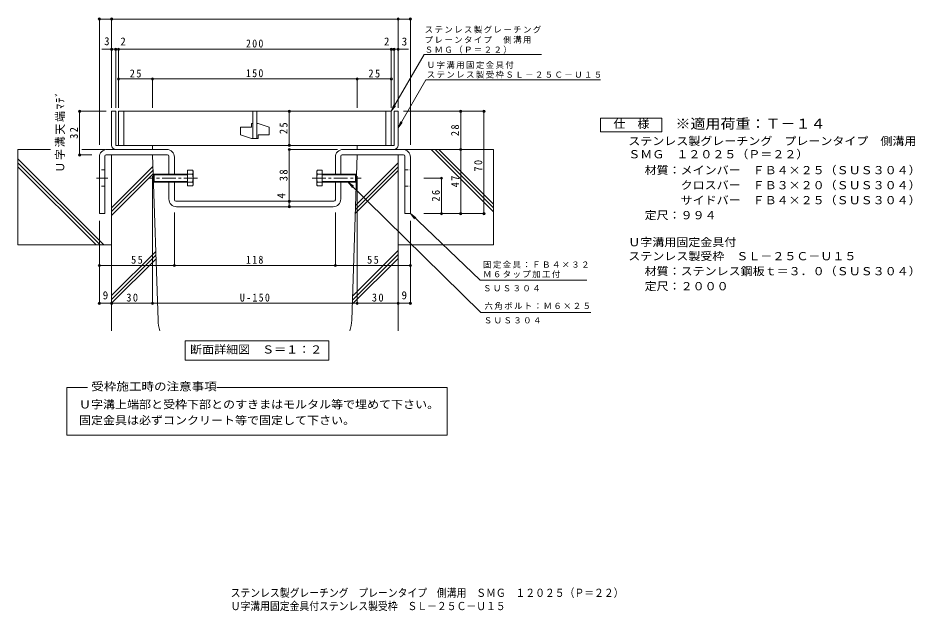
# Model space of a CAD drawing. Units: millimetres at full size. Extents: x -233 to 425, y -387 to 321.
# Drawn here: x -233 to 425, y -387 to 47 of the extents above; entities that cross this region are included whole.
import ezdxf
from ezdxf.enums import TextEntityAlignment as Align

# ---------------------------------------------------------------- set-up
doc = ezdxf.new("R2010")
doc.units = ezdxf.units.MM
doc.header["$LTSCALE"] = 2
doc.header["$PDMODE"] = 32
doc.header["$PDSIZE"] = 1.6
doc.linetypes.add('CHAIN1', pattern=[8, 5, -1, 1, -1])
doc.linetypes.add('DASHED1', pattern=[1.8, 1.2, -0.6])
for name, color, linetype, lineweight in [('D-1', 2, 'Continuous', 9), ('D-2', 3, 'Continuous', 9), ('D-4', 7, 'Continuous', 9), ('D-5', 7, 'Continuous', 9), ('D-6', 6, 'Continuous', 9), ('D-8', 3, 'Continuous', 9), ('D-A', 2, 'Continuous', 9)]:
    doc.layers.add(name, color=color, linetype=linetype, lineweight=lineweight)
doc.layers.add('F-0_F-0ﾚｲﾔ', color=2, linetype='Continuous')
doc.styles.add('ＭＳ ゴシック', font='')
doc.styles.get('ＭＳ ゴシック').set_extended_font_data('MS Gothic')

msp = doc.modelspace()

# ---------------------------------------------------------------- linework, layer by layer
at = {"layer": 'D-1'}
for p, q in [((-161.094, -21.062), (-164.094, -21.062)), ((-164.094, -46.062), (-164.094, -21.062)), ((-161.094, -21.062), (-161.094, -46.062)), ((42.906, -21.062), (42.906, -46.062)), ((42.906, -21.062), (45.906, -21.062)), ((45.906, -46.062), (45.906, -21.062)), ((-161.094, -46.062), (-148.593, -46.062)), ((-134.094, -49.062), (-160.094, -49.062)), ((-134.093, -46.061), (-136.594, -46.061)), ((-134.094, -49.062), (-134.094, -46.062)), ((15.906, -49.062), (15.906, -46.062)), ((15.906, -49.062), (41.906, -49.062)), ((42.906, -46.062), (28.407, -46.062)), ((41.906, -49.062), (42.906, -49.062))]:
    msp.add_line(p, q, dxfattribs=at)
for centre, start, end in [((-161.094, -46.062), 180, 270), ((42.906, -46.062), 270, 0)]:
    msp.add_arc(centre, 3, start, end, dxfattribs=at)
at = {"layer": 'D-2'}
for p, q in [((-159.094, -21.062), (-159.094, -46.062)), ((40.906, -21.062), (-159.094, -21.062)), ((-155.094, -21.062), (-155.094, -46.061)), ((-60.594, -21.062), (-60.594, -41.062)), ((-57.594, -21.062), (-57.594, -41.062)), ((36.906, -21.062), (36.906, -46.061)), ((40.906, -21.062), (40.906, -46.062)), ((-69.594, -32.812), (-69.594, -38.312)), ((-69.594, -32.812), (-61.594, -32.812)), ((-61.594, -30.062), (-61.594, -32.812)), ((-60.594, -30.062), (-61.594, -30.062)), ((-56.594, -30.062), (-57.594, -30.062)), ((-56.594, -30.062), (-48.594, -32.812)), ((-48.594, -32.812), (-48.594, -38.312)), ((-69.594, -38.312), (-61.594, -41.062)), ((-56.594, -38.312), (-56.594, -41.062)), ((-56.594, -38.312), (-48.594, -38.312)), ((-56.594, -41.062), (-61.594, -41.062)), ((40.906, -46.062), (-159.094, -46.062))]:
    msp.add_line(p, q, dxfattribs=at)
at = {"layer": 'D-4'}
for p, q in [((-173.094, 47.112), (-173.094, -45.597)), ((-164.094, 46.512), (-173.094, 46.512)), ((-164.094, -18.471), (-164.094, 47.112)), ((-164.094, 46.512), (45.906, 46.512)), ((45.906, -18.471), (45.906, 47.112)), ((45.906, 46.512), (54.906, 46.512)), ((54.906, 47.112), (54.906, -45.597)), ((-160.094, 24.372), (-171.175, 24.372)), ((-161.094, -18.471), (-161.094, 24.972)), ((-159.094, 24.372), (-160.094, 24.372)), ((-159.094, -18.471), (-159.094, 24.972)), ((-159.094, 24.372), (40.906, 24.372)), ((40.906, -18.471), (40.906, 24.972)), ((40.906, 24.372), (41.907, 24.372)), ((41.907, 24.372), (53.438, 24.372)), ((42.906, -18.471), (42.906, 24.972)), ((-134.094, 2.622), (-159.094, 2.622)), ((-134.094, -18.471), (-134.094, 3.222)), ((-134.094, 2.622), (15.906, 2.622)), ((15.906, -18.471), (15.906, 3.222)), ((15.906, 2.622), (40.906, 2.622)), ((-188.148, -21.062), (-168.094, -21.062)), ((-187.548, -21.062), (-187.548, -53.062)), ((-33.884, -46.062), (-33.884, -21.062)), ((109.423, -21.062), (49.906, -21.062)), ((91.837, -49.062), (91.837, -21.062)), ((108.823, -21.062), (108.823, -96.062)), ((-34.484, -49.062), (1.506, -49.062)), ((-33.884, -87.062), (-33.884, -49.062)), ((93.115, -49.062), (63.227, -49.062)), ((91.837, -49.062), (91.837, -96.062)), ((-188.148, -53.062), (-178.525, -53.062)), ((-134.094, -162.405), (-134.094, -68.675)), ((15.906, -162.405), (15.906, -68.675)), ((78.354, -70.062), (64.687, -70.062)), ((77.754, -96.062), (77.754, -70.062)), ((-33.884, -91.062), (-33.884, -87.062)), ((-118.094, -134.663), (-118.094, -95.382)), ((-0.094, -134.663), (-0.094, -95.382)), ((109.423, -96.062), (64.687, -96.062)), ((-173.094, -162.405), (-173.094, -101.435)), ((54.906, -162.405), (54.906, -101.435)), ((-173.094, -134.063), (-118.094, -134.063)), ((-118.094, -134.063), (-0.094, -134.063)), ((-0.094, -134.063), (54.906, -134.063)), ((-173.094, -161.805), (-164.094, -161.805)), ((-164.094, -161.805), (-134.094, -161.805)), ((-134.094, -161.805), (15.906, -161.805)), ((15.906, -161.805), (45.906, -161.805)), ((45.906, -161.805), (54.906, -161.805))]:
    msp.add_line(p, q, dxfattribs=at)
for p in [(-173.094, 46.512), (-164.094, 46.512), (45.906, 46.512), (54.906, 46.512), (-164.094, 24.372), (-161.094, 24.372), (-159.094, 24.372), (40.906, 24.372), (42.906, 24.372), (45.906, 24.372), (-159.094, 2.622), (-134.094, 2.622), (15.906, 2.622), (40.906, 2.622), (-187.548, -21.062), (-33.884, -21.062), (91.837, -21.062), (108.823, -21.062), (-33.884, -46.062), (-187.548, -53.062), (-33.884, -49.062), (91.837, -49.062), (77.754, -70.062), (-33.884, -87.062), (-33.884, -91.062), (77.754, -96.062), (91.837, -96.062), (108.823, -96.062), (-173.094, -134.063), (-118.094, -134.063), (-0.094, -134.063), (54.906, -134.063), (-173.094, -161.805), (-164.094, -161.805), (-134.094, -161.805), (15.906, -161.805), (45.906, -161.805), (54.906, -161.805)]:
    msp.add_point(p, dxfattribs=at)
at = {"layer": 'D-5'}
for p, q in [((40.906, -21.062), (64.912, 20.517)), ((64.912, 20.517), (151.112, 20.517)), ((45.906, -33.192), (66.264, 2.069)), ((194.226, 2.069), (66.264, 2.069)), ((40.906, -21.062), (42.82, -16.442)), ((40.906, -21.062), (43.95, -17.095)), ((45.906, -33.192), (47.82, -28.573)), ((45.906, -33.192), (48.95, -29.225)), ((9.312, -73.062), (106.66, -168.495)), ((9.312, -73.062), (13.308, -76.066)), ((9.312, -73.062), (12.395, -76.998)), ((54.906, -96.062), (57.989, -99.998)), ((54.906, -96.062), (58.903, -99.066)), ((54.906, -96.062), (106.073, -144.883)), ((184.188, -144.883), (106.073, -144.883)), ((187.089, -168.495), (106.66, -168.495)), ((-110.164, -189.39), (-4.964, -189.39)), ((-110.164, -189.39), (-110.164, -203.39)), ((-4.964, -189.39), (-4.964, -203.39)), ((-110.164, -203.39), (-4.964, -203.39)), ((-197.022, -223.513), (-181.805, -223.513)), ((-197.022, -258.435), (-197.022, -223.513)), ((-87.092, -223.513), (81.895, -223.513)), ((81.895, -223.513), (81.895, -258.435)), ((81.895, -258.435), (-197.022, -258.435))]:
    msp.add_line(p, q, dxfattribs=at)
msp.add_lwpolyline([(194.233, -36.062), (194.233, -26.062), (239.233, -26.062), (239.233, -36.062)], close=True, dxfattribs=at)
at = {"layer": 'D-6'}
for p, q in [((-232.774, -49.062), (-232.774, -119.062)), ((-208.969, -49.062), (-232.774, -49.062)), ((-169.094, -49.062), (-185.845, -49.062)), ((49.656, -49.062), (115.906, -49.062)), ((115.906, -94.744), (70.224, -49.062)), ((115.906, -91.916), (73.052, -49.062)), ((115.906, -89.088), (75.88, -49.062)), ((115.906, -49.062), (115.906, -119.062)), ((-169.731, -119.062), (-232.774, -56.019)), ((-172.56, -119.062), (-232.774, -58.848)), ((-134.094, -53.062), (-164.094, -53.062)), ((-164.094, -53.062), (-164.094, -182.105)), ((-130.06, -174.061), (-134.094, -53.062)), ((11.873, -174.061), (15.906, -53.062)), ((14.67, -90.14), (45.906, -58.904)), ((45.906, -53.062), (15.906, -53.062)), ((45.906, -53.062), (45.906, -182.105)), ((-175.388, -119.062), (-232.774, -61.676)), ((-164.094, -91.799), (-133.812, -61.517)), ((-164.094, -94.628), (-133.721, -64.254)), ((14.475, -95.992), (45.906, -64.561)), ((14.573, -93.066), (45.906, -61.733)), ((-164.094, -97.456), (-133.629, -66.992)), ((-164.094, -119.062), (-232.774, -119.062)), ((-164.094, -156.092), (-131.738, -123.737)), ((12.453, -156.651), (45.906, -123.198)), ((45.906, -119.062), (115.906, -119.062)), ((-164.094, -158.921), (-131.647, -126.474)), ((-164.094, -161.749), (-131.555, -129.211)), ((12.258, -162.502), (45.906, -128.854)), ((12.356, -159.577), (45.906, -126.026))]:
    msp.add_line(p, q, dxfattribs=at)
for centre, start, end in [((-100.077, -173.062), 181.90909, 197.54433), ((-18.11, -173.062), 342.45567, 358.09091)]:
    msp.add_arc(centre, 30, start, end, dxfattribs=at)
at = {"layer": 'D-8'}
for p, q in [((-123.694, -49.062), (-167.494, -49.062)), ((5.506, -49.062), (49.306, -49.062)), ((-169.094, -54.062), (-169.094, -96.062)), ((-123.094, -53.062), (-168.094, -53.062)), ((-122.094, -67.062), (-122.094, -54.062)), ((-118.094, -67.062), (-118.094, -54.662)), ((-0.094, -67.062), (-0.094, -54.662)), ((3.906, -67.062), (3.906, -54.062)), ((4.906, -53.062), (49.906, -53.062)), ((50.906, -54.062), (50.906, -96.062)), ((-122.094, -85.462), (-122.094, -73.062)), ((-118.094, -86.062), (-118.094, -73.062)), ((-0.094, -86.062), (-0.094, -73.062)), ((3.906, -85.462), (3.906, -73.062)), ((-1.094, -87.062), (-117.094, -87.062)), ((-1.694, -91.062), (-116.494, -91.062))]:
    msp.add_line(p, q, dxfattribs=at)
at = {"layer": 'D-8', "linetype": 'DASHED1'}
for p, q in [((-169.094, -64.062), (-173.094, -64.062)), ((50.906, -64.062), (54.906, -64.062)), ((-169.094, -76.062), (-173.094, -76.062)), ((50.906, -76.062), (54.906, -76.062))]:
    msp.add_line(p, q, dxfattribs=at)
at = {"layer": 'D-8', "linetype": 'CHAIN1'}
msp.add_line((-175.237, -70.062), (-166.98, -70.062), dxfattribs=at)
at = {"layer": 'D-8'}
for points in [[(-173.094, -54.662), (-173.094, -96.062), (-169.094, -96.062)], [(54.906, -54.662), (54.906, -96.062), (50.906, -96.062)]]:
    msp.add_lwpolyline(points, dxfattribs=at)
for centre, radius, start, end in [((-167.494, -54.662), 5.6, 90, 180), ((-123.694, -54.662), 5.6, 0, 90), ((5.506, -54.662), 5.6, 90, 180), ((49.306, -54.662), 5.6, 0, 90), ((-168.094, -54.062), 1, 90, 180), ((-123.094, -54.062), 1, 0, 90), ((4.906, -54.062), 1, 90, 180), ((49.906, -54.062), 1, 0, 90), ((-116.494, -85.462), 5.6, 180, 270), ((-1.694, -85.462), 5.6, 270, 0), ((-117.094, -86.062), 1, 180, 270), ((-1.094, -86.062), 1, 270, 0)]:
    msp.add_arc(centre, radius, start, end, dxfattribs=at)
at = {"layer": 'D-A'}
for p, q in [((-104.892, -64.288), (-108.445, -64.288)), ((-108.445, -64.288), (-108.445, -75.835)), ((-104.892, -64.288), (-104.445, -65.062)), ((-104.445, -75.062), (-104.445, -65.062)), ((-13.296, -64.288), (-13.742, -65.062)), ((-13.742, -75.062), (-13.742, -65.062)), ((-13.296, -64.288), (-9.742, -64.288)), ((-9.742, -64.288), (-9.742, -75.835)), ((-133.445, -67.603), (-132.904, -67.062)), ((-108.445, -67.603), (-133.445, -67.603)), ((-133.445, -72.52), (-133.445, -67.603)), ((-108.445, -67.062), (-132.904, -67.062)), ((-132.904, -67.062), (-132.904, -73.062)), ((-104.892, -67.175), (-108.445, -67.175)), ((-13.296, -67.175), (-9.742, -67.175)), ((-9.742, -67.062), (14.716, -67.062)), ((-9.742, -67.603), (15.258, -67.603)), ((15.258, -67.603), (14.716, -67.062)), ((14.716, -67.062), (14.716, -73.062)), ((15.258, -72.52), (15.258, -67.603)), ((-108.445, -72.52), (-133.445, -72.52)), ((-133.445, -72.52), (-132.904, -73.062)), ((-108.445, -73.062), (-132.904, -73.062)), ((-104.892, -72.948), (-108.445, -72.948)), ((-104.892, -75.835), (-108.445, -75.835)), ((-104.445, -75.062), (-104.892, -75.835)), ((-13.742, -75.062), (-13.296, -75.835)), ((-13.296, -72.948), (-9.742, -72.948)), ((-13.296, -75.835), (-9.742, -75.835)), ((-9.742, -72.52), (15.258, -72.52)), ((-9.742, -73.062), (14.716, -73.062)), ((15.258, -72.52), (14.716, -73.062))]:
    msp.add_line(p, q, dxfattribs=at)
at = {"layer": 'D-A', "linetype": 'CHAIN1'}
for p, q in [((-101.084, -70.062), (-136.978, -70.062)), ((-17.103, -70.062), (18.791, -70.062))]:
    msp.add_line(p, q, dxfattribs=at)
at = {"layer": 'D-A'}
for centre, radius, start, end in [((-107.843, -65.992), 3.408, 4.38425, 29.99998), ((-107.291, -65.642), 2.848, 327.42444, 358.1913), ((-10.345, -65.992), 3.408, 150.00002, 175.61575), ((-10.896, -65.642), 2.848, 181.8087, 212.57556), ((-113.999, -70.062), 9.553, 342.41203, 17.58795), ((-4.189, -70.062), 9.553, 162.41205, 197.58797), ((-107.843, -74.131), 3.408, 330, 355.61574), ((-107.291, -74.482), 2.848, 1.80869, 32.57555), ((-10.345, -74.131), 3.408, 184.38426, 210), ((-10.896, -74.482), 2.848, 147.42445, 178.19131)]:
    msp.add_arc(centre, radius, start, end, dxfattribs=at)

# ---------------------------------------------------------------- texts
at = {"layer": 'D-4', "color": 2, "style": 'ＭＳ ゴシック'}
for s, p in [('3', (-169.616, 25.572)), ('2', (-157.726, 25.372)), ('2', (35.538, 25.372)), ('3', (48.567, 25.372)), ('9', (-170.594, -160.605)), ('9', (48.406, -160.605))]:
    msp.add_text(s, height=5.865, dxfattribs=at).set_placement(p, align=Align.BOTTOM_LEFT)
msp.add_text('4', height=5.865, rotation=90, dxfattribs=at).set_placement((-35.084, -85.01), align=Align.BOTTOM_LEFT)
at = {"layer": 'D-4', "color": 2, "char_height": 5.865, "attachment_point": 7, "style": 'ＭＳ ゴシック'}
for s, insert in [('\\T1.27;\\W0.9;200', (-65.594, 25.572)), ('\\T1.27;\\W0.95;25', (-150.844, 3.622)), ('\\T1.27;\\W0.9;150', (-65.594, 3.822)), ('\\T1.27;\\W0.95;25', (24.156, 3.622)), ('\\T1.27;\\W0.95;55', (-149.844, -132.863)), ('\\T1.27;\\W0.9;118', (-65.594, -132.863)), ('\\T1.27;\\W0.95;55', (23.156, -132.863)), ('\\T1.27;\\W0.95;30', (-153.344, -160.605)), ('\\T1.28;\\W0.9;U-150', (-70.094, -160.605)), ('\\T1.27;\\W0.95;30', (26.656, -160.605))]:
    msp.add_mtext(s, dxfattribs=dict(at, insert=insert))
at = {"layer": 'D-4', "color": 2, "char_height": 5.865, "attachment_point": 7, "rotation": 90, "style": 'ＭＳ ゴシック'}
for s, insert in [('\\T1.16;Ｕ字溝天端ﾏﾃﾞ', (-198.2, -66.062)), ('\\T1.27;\\W0.95;25', (-35.084, -37.812)), ('\\T1.27;\\W0.95;28', (90.637, -39.312)), ('\\T1.27;\\W0.95;32', (-188.748, -41.312)), ('\\T1.27;\\W0.95;70', (107.623, -65.312)), ('\\T1.27;\\W0.95;38', (-35.084, -72.312)), ('\\T1.27;\\W0.95;47', (90.637, -76.812)), ('\\T1.27;\\W0.95;26', (76.554, -87.312))]:
    msp.add_mtext(s, dxfattribs=dict(at, insert=insert))
at = {"layer": 'D-5', "color": 3, "style": 'ＭＳ ゴシック', "width": 1.1}
msp.add_text('※適用荷重：Ｔ－１４', height=7.331, dxfattribs=at).set_placement((249.233, -36.062), align=Align.BOTTOM_LEFT)
at = {"layer": 'D-5', "color": 2, "style": 'ＭＳ ゴシック'}
for s, width, p in [('仕\u3000様', 1.1, (203.733, -35.062)), ('ステンレス製グレーチング\u3000プレーンタイプ\u3000側溝用', 1.1, (214.651, -47.646)), ('ＳＭＧ\u3000１２０２５（Ｐ＝２２）', 1.1, (214.651, -57.331)), ('材質：メインバー\u3000ＦＢ４×２５（ＳＵＳ３０４）', 1.1, (226.594, -68.992)), ('\u3000\u3000\u3000クロスバー\u3000ＦＢ３×２０（ＳＵＳ３０４）', 1.1, (226.594, -79.992)), ('\u3000\u3000\u3000サイドバー\u3000ＦＢ４×２５（ＳＵＳ３０４）', 1.1, (226.594, -90.992)), ('定尺：９９４', 1.1, (226.594, -101.992)), ('Ｕ字溝用固定金具付', 1.1, (214.651, -121.766)), ('ステンレス製受枠\u3000ＳＬ－２５Ｃ－Ｕ１５', 1.1, (214.651, -132.026)), ('材質：ステンレス鋼板ｔ＝３．０（ＳＵＳ３０４）', 1.1, (226.594, -143.026)), ('定尺：２０００', 1.1, (226.594, -154.026)), ('断面詳細図\u3000Ｓ＝１：２', 1.1, (-106.564, -200.39)), ('受枠施工時の注意事項', 1.15, (-179.028, -227.483)), ('Ｕ字溝上端部と受枠下部とのすきまはモルタル等で埋めて下さい。', 1.1, (-188.028, -240.623)), ('固定金具は必ずコンクリート等で固定して下さい。', 1.1, (-188.028, -252.283))]:
    msp.add_text(s, height=5.865, dxfattribs=dict(at, width=width)).set_placement(p, align=Align.BOTTOM_LEFT)
at = {"layer": 'D-5', "char_height": 4.399, "attachment_point": 7, "style": 'ＭＳ ゴシック'}
for s, insert in [('\\T1.17;ステンレス製グレーチング', (65.393, 36.043)), ('\\T1.17;プレーンタイプ\u3000側溝用', (65.393, 28.549)), ('\\T1.17;ＳＭＧ（Ｐ＝２２）', (65.393, 21.222)), ('\\T1.17;Ｕ字溝用固定金具付', (66.887, 10.109)), ('\\T1.17;ステンレス製受枠ＳＬ－２５Ｃ－Ｕ１５', (66.887, 3.02)), ('\\T1.17;固定金具：ＦＢ４×３２', (108.188, -136.217)), ('\\T1.17;Ｍ６タップ加工付', (108.188, -143.217)), ('\\T1.17;ＳＵＳ３０４', (108.188, -153.104)), ('\\T1.17;六角ボルト：Ｍ６×２５', (109.267, -166.495)), ('\\T1.17;ＳＵＳ３０４', (108.746, -176.627))]:
    msp.add_mtext(s, dxfattribs=dict(at, insert=insert))
at = {"layer": 'F-0_F-0ﾚｲﾔ', "style": 'ＭＳ ゴシック', "width": 0.9}
for s, p in [('ステンレス製グレーチング\u3000プレーンタイプ\u3000側溝用\u3000ＳＭＧ\u3000１２０２５（Ｐ＝２２）', (-76.842, -378.728)), ('Ｕ字溝用固定金具付ステンレス製受枠\u3000ＳＬ－２５Ｃ－Ｕ１５', (-76.842, -388.42))]:
    msp.add_text(s, height=5.865, dxfattribs=at).set_placement(p, align=Align.BOTTOM_LEFT)

doc.saveas('drawing.dxf')
